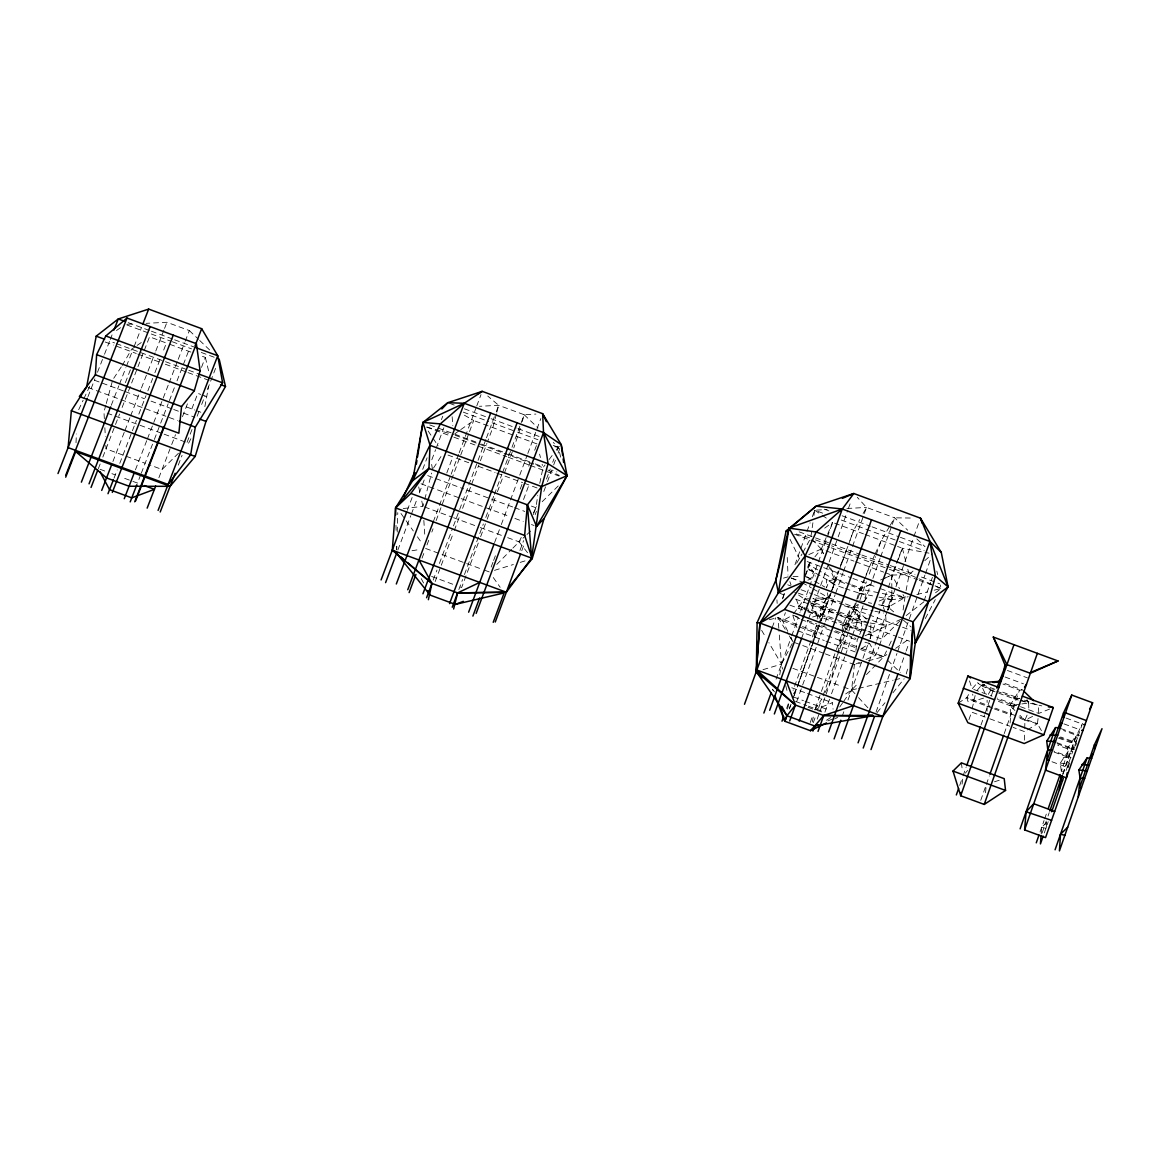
<?xml version="1.0" encoding="UTF-8"?>
<svg xmlns="http://www.w3.org/2000/svg" width="1160" height="1160" viewBox="0 0 1160 1160"><rect width="100%" height="100%" fill="white"/><g stroke="black" fill="none" stroke-linecap="round" stroke-linejoin="round"><path stroke-width="0.75" stroke-dasharray="5 3.75" d="M1024.744 728.393L1024.889 720.172L1028.209 712.515M879.265 601.025L885.356 598.415L891.793 599.705L891.852 590.309M396.735 549.738L396.836 546.215M397.227 532.063L397.778 512.633M76.023 442.757L76.357 433.971M1024.352 740.138L1024.686 731.67L1013.13 727.407M1051.975 761.743L1067.997 767.659L1068.505 757.393L1067.272 748.707L1076.248 735.222L1079.279 735.338L1060.066 728.248M845.219 588.642L859.748 593.282L859.995 589.005L874.524 555.263M1046.262 827.674L1046.74 821.062M1041.187 833.967L1041.665 827.341L1046.378 822.585M842.073 631.417L842.552 625.167L846.06 617.395L851.484 607.651L855.036 606.433M819.018 623.109L834.243 583.857L834.606 579.623L837.883 571.677M1010.099 722.985L1010.78 714.966L1009.925 705.613L1019.51 690.157L1022.555 689.997L1004.212 683.226M987.087 711.182L987.131 700.22M817.22 619.019L817.539 615.931L826.239 598.328L829.516 597.009M985.478 792.744L986.188 786.059M843.683 701.351L851.599 689.997L854.398 664.622L861.329 662.737M805.156 574.91L808.027 568.762L808.52 564.572L813.841 558.105M855.935 650.426L857.167 640.204L859.053 635.926M962.089 784.116L962.887 777.461M1041.434 730.64L1037.417 723.695L1038.069 718.562M903.104 610L905.742 592.267M870.29 638.711L870.942 623.63L812.276 601.953M810.97 536.384L812.957 522.421M813.943 515.446L814.683 510.212L822.991 513.285M533.557 512.648L535.963 507.775L537.703 495.552M204.856 406.623L208.582 386.57M779.752 674.83L781.506 664.143L778.94 630.097M1062.922 774.431L1075.61 737.789L1081.613 724.928M972.109 708.963L975.676 693.129M906.076 590.498L909.15 574.519L907.802 569.255M539.777 483.358L542.996 467.712L545.04 464.986M812.261 721.984L813.711 715.01M787.524 709.108L788.698 703.902M893.678 611.856L888.168 607.202L891.88 595.385L904.713 597.603L908.178 596.733M782.623 598.865L783.885 593.775M837.375 654.632L830.43 682.196L823.411 695.826M837.81 652.935L841.827 634.534L843.914 633.984L839.55 646.149L840.884 645.845M403.245 508.515L422.922 506.384L424.284 501.12M424.748 499.365L431.622 473.077M496.422 413.888L492.826 427.605L487.504 441.815M496.872 412.177L498.67 405.304L487.722 396.01M856.747 599.328L859.995 589.005L874.278 582.74M811.84 645.207L797.413 686.241M812.305 643.51L816.567 625.211L793.092 690.403M843.523 588.004L833.344 584.249L834.606 579.623L827.602 563.542M105.821 405.188L103.965 411.974L104.356 418.992M106.285 403.491L112.766 379.74M520.318 428.359L513.779 447.934M522.232 421.544L524.16 414.729L535.92 414.076M906.236 673.931L907.671 668.798M817.728 569.879L808.52 564.572L807.215 569.197L813.305 571.793L815.291 576.172M787.814 631.374L782.58 620.76L785.407 612.654M968.933 719.678L971.572 712.08L986.449 717.562M1040.042 831.995L1044.058 820.526M1044.653 818.83L1047.031 812.014M1063.981 771.4L1061.313 771.124L1068.331 751.013L1072.783 751.303L1065.707 771.588M1042.072 833.083L1046.262 821.106M1048.031 816.045L1049.191 812.696M1062.661 774.155L1076.248 735.222L1063.517 730.524M1044.275 832.967L1048.205 821.715M1073.304 749.809L1074.348 746.808L1073.159 746.736M1074.812 745.474L1075.74 742.82M1076.205 741.486L1077.481 737.861L1075.61 737.789L1076.205 741.486L1075.001 741.428M1078.046 736.252L1082.541 723.332M1067.997 767.659L1070.332 760.974M1075.552 745.996L1076.654 742.849L1060.646 736.933M959.712 785.378L962.524 777.389M963.076 775.793L966.062 767.34M980.997 725.014L984.579 714.865M985.173 713.168L990.901 696.957M991.394 695.565L993.366 689.953L981.288 685.487L977.329 682.805L972.138 688.866L969.485 680.847M980.751 800.342L985.797 785.972M986.362 784.378L989.335 775.909M1004.226 733.598L1019.51 690.157L1002.951 684.038M876.046 712.066L889.792 673.539M890.402 671.872L896.941 653.5M897.535 651.833L924.94 575.055M925.52 573.417L930.769 558.699M899.116 670.726L905.539 652.717M906.119 651.079L909.048 642.886M924.027 600.865L930.624 582.349M931.219 580.667L932.408 577.346M810.231 722.549L813.087 714.574M821.701 711.877L814.813 709.775L820.816 693.057M821.41 691.389L835.823 651.253M836.418 649.586L851.484 607.651L826.239 598.328L811.478 602.098L828.226 597.516L853.63 606.912L873.117 610.87M844.451 632.505L856.225 600.75M813.319 722.622L816.219 714.56M823.078 695.463L839.245 650.412M839.796 648.889L845.278 633.621M846.8 629.372L856.109 603.417M857.704 598.966L864.49 580.101M865.085 578.434L869.26 566.79M817.162 719.2L819.598 712.399M820.207 710.703L848.207 632.693M848.772 631.098L858.284 604.606M860.096 599.561L866.433 581.856M869.246 574.04L875.51 556.582M876.09 554.973L881.295 540.444L889.299 526.872M858.791 600.721L863.577 601.692L866.129 594.558L859.995 589.005L851.527 585.872M824.934 712.153L829.734 698.769M831.532 693.752L844.741 656.908M845.35 655.24L851.933 636.884L847.134 635.158M852.528 635.216L863.91 603.476M864.505 601.808L872.306 580.058M872.914 578.39L880.048 558.467M880.643 556.829L891.736 525.9M892.315 524.276L894.635 517.824L913.587 518.071M842.61 715.111L843.813 711.761M848.004 700.046L862.344 660.011M862.938 658.343L869.434 640.189M870.014 638.551L887.023 591.063M888.227 587.699L897.724 561.15M898.304 559.526L902.349 548.23L928.971 553.146M884.979 611.827L882.803 605.563L885.356 598.415L891.88 595.385L859.995 589.005L874.234 582.813M869.202 661.534L876.235 641.886M876.815 640.262L886.951 611.929M887.545 610.247L895.375 588.366M895.969 586.684L904.365 563.223M904.96 561.571L913.283 538.298M913.877 536.616L919.285 521.522M888.082 610.087L893.968 593.63M807.838 580.145L810.724 578.941L813.305 571.793L808.52 564.572M776.069 679.195L791.12 637.492M791.714 635.825L798.283 617.627M800.646 611.088L817.191 565.253M818.394 561.889L826.805 538.588M827.399 536.964L832.634 522.449L863.446 533.832M801.574 638.421L808.056 620.426M808.651 618.788L820.033 587.207M820.642 585.524L828.515 563.659M829.124 561.976L837.578 538.53M838.172 536.862L847.771 510.269M848.366 508.587L850.788 501.874M850.338 584.292L835.997 578.985L829.023 580.855L826.457 587.975L826.413 579.347M786.596 708.426L788.902 702.032M819.018 618.382L826.239 598.328M789.438 708.339L790.598 705.106M793.338 697.493L796.238 689.417L792.86 694.927M797.471 686.024L813.131 642.495M813.682 640.972L819.178 625.704M820.236 622.775L830.604 593.992M831.677 590.976L838.985 570.676M839.593 569.009L847.496 547.201M789.365 708.948L791.207 703.859M794.252 695.376L820.497 622.456M821.077 620.875L831.212 592.716M832.416 589.367L838.796 571.634M841.609 563.832L847.887 546.375M848.467 544.765L853.702 530.236L859.69 519.593M796.63 701.727L801.444 688.344M802.647 684.995L816.51 646.497M817.713 643.148L824.919 623.123M825.514 621.455L835.128 594.746M835.722 593.064L842.943 572.996M843.552 571.329L851.918 548.057M852.513 546.418L866.534 507.427L857.284 497.292M772.197 627.574L775.75 617.773M782.84 598.139L784.682 593.151M794.962 564.746L806.417 533.078M806.997 531.454L810.115 522.74M812.319 516.751L814.32 511.125M805.446 575.911L810.231 562.687M849.976 540.415L853.702 530.236M519.941 550.434L523.58 540.647M533.281 514.576L536.413 506.123M546.476 479.08L550.231 468.988M552.711 462.303L553.958 458.954M557.061 450.602L558.308 447.267L561.222 444.628M521.768 550.739L524.813 542.561M535.18 514.649L536.413 511.342M543.793 491.507L546.867 483.241M547.476 481.588L551.783 470.017L556.872 471.902M553.668 464.942L555.553 459.867M558.076 453.096L559.961 448.007M865.955 659.547L875.858 655.197L878.845 647.149M879.454 645.54L886.327 625.66L885.645 615.148M458.852 589.555L462.593 579.507M464.45 574.562L483.358 523.943M485.793 517.433L493.754 496.132M494.377 494.435L501.947 474.164M502.584 472.483L511.386 448.92M512.01 447.252L524.16 414.729L498.67 405.304L479.413 406.304M478.268 543.039L461.651 587.525L458.287 586.279M480.632 536.688L486.562 520.811M487.157 519.23L495.712 496.321M497.408 491.796L503.469 475.557M504.47 472.874L513.198 449.514M494.595 542.576L500.685 526.22M501.294 524.581L519.129 476.76M519.752 475.107L527.191 455.155M527.814 453.473L540.836 418.572M491.173 567.037L493 562.107M493.623 560.468L496.06 553.914M520.216 489.099L522.029 484.257M528.757 466.204L529.975 462.912M534.688 450.268L536.457 445.527M523.537 499.51L528.946 484.967M446.788 473.004L452.849 456.866M433.26 521.812L450.515 475.861M451.138 474.208L458.577 454.387M459.2 452.733L476.137 407.61M476.745 405.986L481.023 394.603M422.022 558.178L424.459 551.711M428.75 540.27L425.662 548.477L482.923 569.589M431.825 532.077L433.057 528.8M436.131 520.593L468.945 433.159M469.539 431.578L473.686 420.529L463.289 414.555M433.188 580.101L436.958 570.053M439.408 563.47L452.27 529.163M453.488 525.9L485.866 439.495M486.489 437.827L495.697 413.25M496.291 411.67L498.67 405.304M435.159 581.595L440.655 566.892M441.264 565.283L453.082 533.745M454.271 530.57L460.201 514.707M462.593 508.341L470.568 487.04M471.7 484.039L478.819 465M480.414 460.766L486.91 443.396M407.29 510.357L412.829 495.653M422.718 469.35L427.083 457.794M441.452 419.615L442.728 416.237M397.865 550.014L410.771 515.707M411.379 514.083L416.904 499.423M419.354 492.913L425.474 476.629M431.81 459.795L435.623 449.674M436.262 447.977L443.86 427.779M178.278 465.116L182.062 455.329M187.079 442.308L189.588 435.798M190.211 434.173L192.719 427.663M197.142 416.223L199.07 411.191M201.666 404.477L204.899 396.082M207.481 389.368L216.572 365.806M135.43 469.814L146.798 440.466M147.436 438.828L168.446 384.54M169.099 382.858L177.553 361.021M178.205 359.339L184.6 342.809M185.194 341.272L189.326 330.571L166.938 322.291L146.088 323.336M140.679 474.832L137.489 483.082L121.626 477.238M141.317 473.178L152.54 444.149M154.352 439.48L168.156 403.796M169.375 400.635L175.392 385.076M177.016 380.872L188.5 351.204M158.876 477.76L171.056 446.223M171.694 444.555L175.522 434.637M182.468 416.672L187.456 403.752M201.492 367.387L205.335 357.425L200.288 355.555M191.82 408.914L197.823 393.356L200.68 394.414M111.273 405.275L118.856 385.772M119.494 384.134L125.86 367.749M126.498 366.096L132.878 349.711M134.111 346.536L141.491 327.555M125.396 382.626L130.834 368.633M98.339 468.654L100.267 463.71M102.834 457.098L119.581 413.989M122.119 407.464L149.553 336.82L166.402 343.041L162.545 353.002M112.912 461.521L124.308 432.173M124.932 430.534L129.993 417.527M130.616 415.903L140.795 389.673M141.447 387.991L147.305 372.897M147.958 371.229L155.121 352.742M155.774 351.06L163.966 329.933M164.56 328.411L166.938 322.291M114.013 478.181L117.203 469.945M119.77 463.348L136.43 420.37M138.852 414.105L146.015 395.632M147.856 390.876L152.671 378.464M154.903 372.708L159.964 359.644M87.972 396.676L94.931 378.827M97.484 372.259L103.878 355.873M104.516 354.235L109.62 341.113L114.608 342.954M110.243 339.532L112.085 334.79M891.837 588.613L891.736 575.099L902.349 548.23L897.492 546.433M840.507 565.326L843.784 557.38M814.9 556.814L821.294 549.057L832.634 522.449L823.876 528.713M859.676 634.505L861.561 630.242L861.372 621.557L853.63 606.912L857.196 600.401M875.278 553.625L881.295 540.444M78.662 409.741L83.128 400.243M83.882 398.663L90.596 384.395M866.477 674.598L883.833 656.618L888.357 647.178M889.111 645.598L892.895 637.739M512.88 548.129L519.071 541.865L521.478 536.993M988.32 694.318L992.409 687.271M188.587 443.192L191.806 436.914M792.222 643.568L781.506 664.143L782.478 669.073M925.288 618.585L935.293 599.546M829.603 594.906L828.226 597.516L812.885 598.487M1061.313 771.124L1060.24 763.135L1068.331 751.013M796.63 563.223L802.067 553.958M802.938 552.377L810.724 538.124L794.295 533.455M863.112 513.503L866.534 507.427L894.635 517.824L907.7 530.221M887.748 609.478L889.241 606.868L877.989 604.592M122.235 365.458L131.645 349.174L135.778 346.332M890.184 525.364L894.635 517.824M958.189 703.192L966.744 697.61L969.441 693.23M793.57 613.727L804.359 599.038L811.173 598.603M433.492 468.089L442.12 454.735M814.813 709.775L821.86 698.871L817.96 709.702L814.813 709.775L832.372 702.742L833.068 709.137M113.724 378.32L121.293 366.879M839.71 707.02L842.682 702.771M549.115 459.534L552.174 455.445M556.264 449.993L558.308 447.267L553.247 442.438M1071.043 751.187L1074.348 746.808M877.105 712.588L884.993 702.728M892.881 692.853L904.147 678.76M965.352 773.126L967.629 770.443M977.155 690.301L981.288 685.487L984.622 684.617M863.577 601.692L869.333 595.196M845.683 693.926L851.599 689.997L857.806 683.588M496.77 564.427L511.632 549.39M178.495 453.212L162.066 469.495L148.538 464.507M542.184 501.685L558.337 485.851M507.674 537.66L519.071 541.865L525.654 535.731M526.959 534.499L530.903 530.816M913.051 571.068L909.15 574.519L891.736 575.099L880.629 579.971M924.737 560.701L932.524 553.798M906.148 615.597L924.332 601.475M935.526 592.789L941.122 588.439L940.267 584.973M116.478 330.527L120.857 327.439M454.995 433.651L459.302 430.635M460.752 429.62L473.686 420.529L537.051 443.947M868.26 660.852L883.833 656.618L886.791 654.559M895.636 648.353L908.918 639.058M137.155 345.375L142.666 341.576M826.471 720.273L830.85 717.431M1027.514 729.901L1037.417 723.695L995.41 708.18M861.3 648.672L869.666 643.481L875.858 655.197L883.833 656.618L886.356 659.054M882.803 605.563L888.168 607.202L904.713 597.603L902.987 594.601M769.297 619.687L777.997 617.54L782.58 620.76L792.73 615.076L800.777 618.048M864.925 635.839L901.943 618.846L881.832 639.102L864.011 632.519M857.892 604.664L853.63 606.912L868.478 621.238M1032.574 716.43L1024.889 720.172L1018.625 717.866M834.562 719.011L837.781 717.446M808.824 554.567L821.294 549.057L824.499 550.246M880.599 580L891.736 575.099L899.522 588.598M856.051 663.897L859.357 662.447M1020.438 706.687L1038.722 713.443L1050.061 708.876M827.848 720.882L836.056 717.678M809.839 602.518L820.99 608.13L826.21 606.158M812.638 617.018L823.455 613.843M994.482 781.782L999.34 780.216M820.99 608.13L846.06 617.395L851.744 615.583M494.479 570.357L513.358 564.514M520.216 562.383L527.075 560.265M888.168 607.202L889.241 606.868M983.549 698.146L973.457 701.191L966.744 697.61L968.89 704.033M763.005 669.668L781.506 664.143L768.862 642.64M796.282 599.241L798.66 605.592L817.539 615.931L842.552 625.167L848.989 623.268M783.479 578.144L788.104 576.796M815.32 636.405L814.103 636.753L818.481 624.587L828.66 628.343M916.849 594.543L927.26 591.933M934.191 590.193L941.122 588.439L909.15 574.519L831.546 545.823M843.465 686.995L851.599 689.997L856.79 688.779M858.531 688.373L893.157 680.21M894.882 679.803L900.073 678.586M984.811 692.766L981.288 685.487L984.55 684.734M847.423 630.184L842.552 625.167L861.372 621.557L886.327 625.66L852.6 613.205M890.72 600.053L904.713 597.603L878.903 588.062M412.003 550.739L420.543 549.318M998.412 701.379L1009.925 705.613L1020.133 704.178M1021.844 703.932L1028.659 702.975L1041.782 705.875M981.288 685.487L990.452 690.113L996.252 689.779L977.329 682.805M816.466 510.11L827.196 509.545M846.872 508.486L866.534 507.427M126.962 324.278L135.647 323.843M990.452 690.113L1013.506 698.625L1019.596 698.407L1001.254 691.635M793.063 576.65L801.328 576.433M987.566 706.396L990.408 706.338L966.744 697.61M1014.913 710.471L1009.925 705.613L1017.117 705.468L997.092 698.073M1063.227 757.567L1071.492 757.625L1053.874 751.129M1060.24 763.135L1068.404 763.874M858.777 593.644L866.129 594.558M554.77 446.701L558.308 447.267L560.802 457.678M859.748 593.282L872.523 595.848M878.932 597.125L891.793 599.705M868.376 602.649L871.581 603.301M874.901 611.233L883.746 613.031M1041.665 827.341L1045.914 828.284M842.552 625.167L871.145 632.36L867.782 631.127M864.968 642.249L869.666 643.481L866.447 642.292M846.06 617.395L861.372 621.557L851.484 607.651M1037.417 723.695L1024.889 720.172L1019.901 715.328M1009.925 705.613L1016.812 707.571M426.822 427.039L453.56 434.666M1013.506 698.625L1018.553 700.074M1020.235 700.553L1028.659 702.975L1028.833 709.384M128.209 322.654L149.785 330.614M151.438 331.224L172.985 339.184M174.638 339.808L194.532 347.159M126.846 324.959L149.625 333.369M151.25 333.978L170.607 341.127M172.216 341.721L191.545 348.856M201.289 352.466L214.295 357.265M169.809 344.302L191.864 352.451M791.439 578.028L801.458 581.726M447.963 455.053L468.756 462.738M478.34 466.276L495.088 472.468M496.77 473.077L522.624 482.632M524.204 483.212L537.08 487.968M787.698 584.799L791.033 586.032M801.038 589.729L812.711 594.05M814.378 594.659L837.694 603.273M844.32 605.723L900.885 626.617M902.553 627.226L910.977 630.344M798.385 593.18L806.823 596.298M813.566 598.792L827.08 603.765M1007.402 670.48L1027.427 677.875M116.275 343.577L187.123 369.677M188.819 370.301L198.925 374.027M810.695 601.373L804.359 599.038L794.702 592.267M105.197 342.012L113.419 345.042M116.696 346.26L136.227 353.466M137.851 354.075L158.92 361.848M165.329 364.211L186.325 371.968M187.949 372.577L209.09 380.378M811.478 603.127L834.765 611.726M836.447 612.35L861.372 621.557M779.795 593.311L784.029 594.877M795.441 599.082L838.477 614.974M840.144 615.597L866.926 625.486M868.608 626.11L896.607 636.448M898.231 637.043L909.629 641.262M1005.096 677.019L1023.454 683.805M531.425 506.093L535.963 507.775M866.099 630.503L798.66 605.592L799.936 612.567M804.17 609.043L832.024 619.324M838.767 621.818L861.561 630.242M789.844 605.128L806.055 611.117M807.679 611.726L822.281 617.105M847.815 626.545L862.402 631.924M427.721 475.6L463.652 488.867M466.914 490.071L512.88 507.036M514.576 507.674L524.784 511.429M202.115 394.951L206.407 396.532M1024.323 700.147L1038.505 705.382L1038.722 713.443M807.215 620.426L816.872 623.993M835.446 630.851L843.914 633.984M996.687 691.172L1019.596 699.625M1021.105 700.19L1028.659 702.975L1027.122 699.726M801.212 619.541L857.167 640.204L854.731 637.696M1066.04 718.054L1082.048 723.971M421.065 483.792L459.476 497.974M461.158 498.597L508.283 515.983M514.909 518.433L523.203 521.492M531.497 524.552L534.049 525.495M973.791 689.475L992.09 696.232M778.809 628.299L777.997 617.54L800.806 625.965M802.43 626.574L859.415 647.599M861.039 648.208L883.833 656.618M997.528 699.408L1014.101 705.526M1063.995 723.898L1080.018 729.814M782.58 620.76L816.452 633.273M842.015 642.698L858.937 648.947M860.633 649.571L875.858 655.197M797.906 630.779L824.282 640.509M825.978 641.147L855.732 652.123M186.252 406.87L194.822 410.031M196.315 410.582L200.825 412.25M992.539 708.238L973.457 701.191L972.704 694.144M994.207 708.847L1010.78 714.966M94.424 380.233L100.746 382.568M102.326 383.148L123.525 390.963M125.15 391.572L144.608 398.75M151.032 401.113L172.057 408.885M173.681 409.48L181.83 412.482M183.454 413.09L194.865 417.296M1059.312 737.412L1073.638 742.69L1070.579 742.545L1057.906 737.876M789.279 635.868L793.048 641.973L823.731 653.298M825.326 653.892L854.398 664.622M424.546 506.978L452.023 517.113M453.618 517.708L478.558 526.915M480.24 527.539L502.787 535.862M1056.847 742.646L1074.45 749.142L1067.272 748.707L1057.789 745.213M989.784 718.794L1009.823 726.189M1057.122 743.676L1071.448 748.968M88.102 387.556L165.909 416.266M169.244 417.498L177.553 420.558M1054.179 752.115L1068.505 757.393M107.155 413.149L162.444 433.55M164.125 434.173L185.411 442.018M792.904 668.348L815.741 676.773M817.38 677.367L841.841 686.401M484.532 570.183L489.332 571.952M791.729 687.75L805.852 692.955M807.447 693.549L832.372 702.742M793.643 697.058L803.46 700.669M805.083 701.264L829.574 710.297M795.542 701.438L806.751 705.57M808.361 706.164L824.282 712.037M808.056 707.281L813.116 709.151M122.96 455.083L106.038 448.848L105.835 445.338M126.135 456.257L145.145 463.26M431.607 576.447L456.605 585.655M100.035 469.278L105.125 471.163M111.897 473.657L115.29 474.904M824.238 509.167L829.11 510.965M842.102 515.765L870.377 526.234M872.044 526.843L898.739 536.717M900.407 537.341L925.057 546.462M841.276 520.042L897.637 540.893M899.305 541.502L924.215 550.725M865.07 534.441L895.868 545.838M799.167 531.846L860.241 554.422M861.909 555.046L888.633 564.92M890.3 565.543L914.979 574.664M921.475 577.071L939.658 583.784M449.486 403.317L454.445 405.145M464.377 408.813L489.418 418.078M491.1 418.702L516.287 428.011M517.969 428.635L539.719 436.682M815.509 539.893L829.922 545.229M794.513 534.238L829.603 547.216M831.27 547.824L887.69 568.69M889.343 569.299L917.618 579.753M919.271 580.362L934.394 585.96M936.077 586.568L941.122 588.439M463.275 412.134L488.723 421.544M492.115 422.791L514.431 431.041M517.621 432.216L537.964 439.741M553.218 445.382L558.308 447.267M826.109 550.841L853.978 561.135M855.674 561.774L883.702 572.141M885.312 572.721L891.736 575.099M807.157 561.541L822.063 567.051M823.672 567.646L851.295 577.854M852.919 578.463L877.293 587.467M429.765 424.937L436.566 427.446M438.262 428.084L479.907 443.468M481.588 444.091L506.804 453.4M508.486 454.024L533.571 463.289M535.224 463.913L543.503 466.973M455.184 435.275L502.468 452.748M504.136 453.357L542.996 467.712L542.14 464.319M426.837 427.185L452.168 436.551M453.864 437.175L506.659 456.692M508.268 457.272L528.626 464.798M530.323 465.435L559.062 476.049M851.933 584.872L861.503 588.41M844.755 583.378L834.606 579.623L819.264 570.764M791.207 578.072L798.979 581.276M804.634 576.332L810.724 578.941M547.883 470.032L559.279 475.44M799.806 618.802L792.73 615.076L796.877 627.633M802.082 582.566L811.304 587.845M812.856 588.729L828.226 597.516L827.341 592.745M806.765 576.665L813.348 580.449M814.668 581.203L824.89 587.076M808.027 568.762L834.243 583.857M814.683 510.212L820.671 514.286M822.164 515.301L828.153 519.39M829.023 580.855L833.344 584.249M903.263 620.02L911.18 627.024M916.835 538.907L924.68 546.346M524.16 414.729L538.066 427.982M189.326 330.571L198.418 339.242M199.708 340.489L210.09 350.392M887.617 660.286L900.232 672.481M811.898 539.342L821.294 549.057L823.614 553.784M851.599 689.997L857.414 696.348M858.574 697.624L867.883 707.788M774.488 691.838L772.444 689.228L774.155 692.361M519.071 541.865L527.829 553.059M1026.629 700.133L1028.659 702.975M493.29 577.549L500.192 587.322M400.968 513.474L405.087 519.303M406.116 520.767L413.308 530.976M417.426 536.804L421.544 542.648M428.141 431.012L432.129 436.943M433.115 438.422L438.103 445.832M777.997 617.54L788.336 634.346M761.641 630.359L765.252 636.492M810.695 604.012L817.539 615.931M421.211 578.608L424.444 584.611M790.801 637.434L793.048 641.973M830.574 567.965L835.997 578.985M790.018 539.24L799.472 558.699M821.294 549.057L823.397 553.885M789.844 581.624L791.004 584.857M902.349 548.23L905.974 562.252M785.712 685.531L787.393 692.158M539.588 454.14L540.444 457.533M936.816 571.126L937.686 574.577M205.335 357.425L208.698 371.316M418.716 486.924L420.253 494M421.776 501.076L422.922 506.384M431.65 464.421L432.535 469.583M961.379 762.86L962.438 770.951M452.125 416.715L452.835 425.691M423.835 520.419L424.864 536.196M776.939 599.865L777.157 603.403M104.85 427.779L105.343 436.551M787.248 557.467L788.017 575.041M395.98 525.35L396.14 532.338M396.474 546.302L396.546 549.782"/><path stroke-width="1.5" d="M842.392 498.365L853.803 493.493L842.261 509.022L816.176 532.005L805.17 555.872L778.389 592.789L759.945 623.065L756.291 671.683L795.427 705.062L823.731 715.502L882.818 716.474L910.18 678.513L910.484 655.908L913.123 621.876L928.667 601.518L948.082 586.902L941.282 552.45L920.489 518.172L853.803 493.493L816.118 506.151L786.088 531.12L775.793 580.406L757.117 622.673L756.291 671.683L786.915 715.749L814.712 726L873.088 715.72M757.117 622.673L759.945 623.065L784.624 609.435L804.184 581.639L805.17 555.872L789.032 528.104L842.261 509.022L929.957 541.473L941.282 552.45M1091.69 758.278L1087.094 757.93L1078.872 770.008L1080.076 778.041L1078.293 796.76M546.375 421.689L542.648 413.685L543.533 432.593L548.071 463.724L541.72 486.576L531.628 558.105L506.34 592.223L457.591 592.905L431.94 583.437L392.298 550.173L395.575 507.906L410.887 493.421L428.924 468.48L430.084 445.338L422.965 422.428L447.818 402.694L482.241 391.355L542.648 413.685L561.222 444.628L567.051 475.673L544.069 518.549L532.222 558.671L508.631 587.438M910.18 678.513L913.123 621.876L804.184 581.639L778.389 592.789L775.793 580.406L789.032 528.104L816.176 532.005L935.366 576.085L948.082 586.902L915.255 643.336L910.18 678.513L759.945 623.065L756.291 671.683L762.062 677.947M1061.066 775.808L1059.356 789.771M95.396 374.796L96.628 354.641L105.792 335.979L126.991 318.043L196.388 343.693L200.1 370.808L194.314 390.702L181.554 406.595L178.857 433.202L79.344 396.488L95.396 374.796L181.554 406.595M1060.356 727.697L1055.556 727.596L1046.726 741.124L1047.799 749.752L1045.494 770.139L1066.417 777.853L1067.2 772.748M1067.693 827.196L1060.486 834.272L1059.428 850.904L1102 728.697L1094.445 744.735L1079.685 787.452L1081.454 787.683M1041.056 835.635L1040.447 843.914L1043.173 836.099M1049.003 760.134L1047.161 759.974L1063.532 712.878L1071.767 695.072L1092.619 702.771L1045.552 837.607L1024.599 829.893L1026.092 811.754L1033.748 803.72L1054.687 811.449M71.355 410.741L68.106 447.615L168.099 484.474L190.661 454.735L195.329 427.126L222.604 382.843L217.746 355.728L201.666 328.686L148.668 309.096L118.262 318.971L96.207 336.168L86.608 387.005L71.355 410.741L190.661 454.735M532.222 558.671L524.639 535.413L527.394 504.846L541.72 486.576L567.051 475.673L543.533 432.593L464.247 403.274L447.818 402.694L441.858 408.987M961.089 792.439L960.697 795.76L984.231 804.431L1005.546 790.438L1004.212 778.664L961.379 762.86L952.998 771.066L960.697 795.76L1013.97 644.699M428.373 599.705L431.94 583.437L418.934 559.99M416.382 464.058L416.933 460.592M417.484 457.127L422.965 422.428L464.247 403.274L482.241 391.355L477.615 393.805M778.389 592.789L789.032 528.104M396.314 583.987L464.247 403.274L440.322 423.893L412.641 480.675L422.965 422.428L440.322 423.893L548.071 463.724L567.051 475.673L536.601 526.437L527.394 504.846L428.924 468.48L412.641 480.675L395.575 507.906L395.734 514.88M453.618 609L457.591 592.905L479.733 582.422M1004.067 669.247L1004.937 664.839L993.308 637.058L1058.021 660.968L1030.356 673.279L1006.938 664.622L1004.937 664.839L1005.357 669.117L1004.067 669.247L996.846 688.097M913.123 621.876L915.255 643.336L916.095 639.841M915.255 643.336L928.667 601.518L935.366 576.085L929.957 541.473L920.489 518.172L922.2 523.261M412.641 480.675L414.845 472.613M65.714 477.166L75.69 451.53L106.546 477.935L129.079 486.243L170.1 486.33L195.17 456.446L205.972 421.399L225.489 386.439L219.167 359.063M998.876 687.474L967.889 676.034L958.189 703.192L967.875 722.723L1024.222 743.516L1043.841 734.802L1053.294 707.571L1022.322 696.13M1036.257 842.841L1038.968 835.098M1048.219 808.607L1060.124 774.532M1049.785 811.029L1062.067 775.837M1062.4 775.938L1060.805 780.491L1062.516 780.694M1051.67 811.754L1063.343 778.36M1055.078 849.787L1087.094 757.93M1020.118 828.849L1055.556 727.596M1024.599 829.893L1071.767 695.072M956.333 794.948L958.581 788.568M966.671 765.643L980.403 726.711M989.93 774.228L1003.632 735.28M984.231 804.431L1037.373 653.341M858.066 742.849L929.957 541.473L948.082 586.902M863.214 748.04L874.278 717.039M871.001 749.592L897.956 673.989M812.885 731.104L814.712 726L823.731 715.502L853.427 705.628M818.032 731.394L823.731 715.502L873.088 715.415L869.478 715.357M828.617 731.989L900.74 530.657M834.098 738.92L840.783 720.215M841.58 738.746L868.622 663.172M763.86 713.038L771.226 692.636M769.689 710.268L842.261 509.022L816.118 506.151L786.088 531.12M774.343 713.965L801.574 638.421M781.999 721.201L783.725 716.401M785.073 720.853L786.915 715.749L795.427 705.062L786.277 680.862M789.713 720.954L795.427 705.062L756.856 670.016L882.818 716.474M799.153 721.143L871.508 519.839M744.488 704.279L772.197 627.574M493.217 622.311L504.136 592.919L455.343 604.404L430.099 595.095L396.633 553.276L392.298 550.173L506.34 592.223L457.591 592.905L452.255 607.216M495.262 622.007L520.55 554.016M449.543 603.606L517.113 422.82M468.625 612.19L493.986 544.214M472.888 616.105L479.66 597.922M476.151 613.408L543.533 432.593L561.222 444.628L562.658 455.329M407.754 589.759L433.26 521.812M409.103 592.601L415.933 574.432M422.936 593.789L490.68 413.047M426.575 597.748L431.94 583.437L407.493 562.557M381.089 579.928L406.667 511.995M385.584 582.639L396.633 553.276M160.21 511.98L175.131 473.28M124.25 498.727L134.168 473.077M130.21 501.874L136.851 484.721M134.734 501.816L163.85 426.517M195.185 345.477L201.666 328.686M135.575 500.989L196.388 343.693M147.16 508.123L155.686 486.025M158.094 510.429L217.746 355.728L196.2 347.768M81.374 482.154L110.65 406.885M142.796 324.205L148.668 309.096M89.044 483.836L150.133 326.598M91.045 487.447L97.73 470.221M101.703 490.419L111.65 464.783M107.996 493.696L113.375 479.82M112.317 492.42L173.26 335.138M58 473.541L87.333 398.286M113.941 330.049L118.262 318.971L124.903 321.421M65.757 475.266L126.991 318.043M403.68 496.393L414.555 472.599M1089.602 709.238L1092.619 702.771M994.323 682.5L999.209 681.384L1003.038 675.671L1001.747 675.787M1024.512 687.169L1026.469 684.327M1058.471 727.654L1062.096 722.738L1060.791 722.723M1089.892 758.147L1093.256 753.783L1092.024 753.695M428.924 468.48L395.575 507.906L531.628 558.105L527.394 504.846M536.601 526.437L544.069 518.549M759.945 623.065L804.184 581.639M814.798 727.856L810.434 730.698L784.784 721.259L775.039 695.971M826.529 722.912L810.434 730.698L814.712 726L818.003 724.725M1029.906 672.771L1058.021 660.968M455.343 604.404L463.333 601.344M992.974 682.457L1001.08 681.239M982.375 682.471L999.209 681.384M1062.835 716.865L1064.14 716.88L1063.532 712.878L1065.547 712.863L1086.412 720.577M1083.658 724.565L1085.006 724.579M1081.613 730.409L1082.961 730.438M1049.988 734.947L1057.717 735.237M1046.726 741.124L1055.498 741.559M1096.374 744.836L1094.445 744.735L1095.112 748.461L1093.865 748.389M1047.799 749.752L1052.526 750.07M1081.889 764.455L1089.312 765.107M1078.872 770.008L1087.312 770.849M1080.076 778.041L1084.629 778.563M1048.364 706.846L1053.294 707.571M1026.092 811.754L1051.583 820.352M1060.486 834.272L1064.865 835.272M430.084 445.338L541.72 486.576M105.792 335.979L200.1 370.808M96.207 336.168L104.588 339.256M199.244 374.216L222.604 382.843M220.56 384.613L225.489 386.439M96.628 354.641L194.314 390.702M784.624 609.435L910.484 655.908M963.279 688.242L994.54 699.77M1018.002 708.441L1049.235 719.968M410.887 493.421L524.639 535.413M199.65 419.064L205.972 421.399M958.189 703.192L989.291 714.676M1012.753 723.332L1043.841 734.802M179.22 421.182L195.329 427.126M190.081 454.56L195.17 456.446M952.998 771.066L1005.546 790.438M75.69 451.53L170.1 486.33M144.26 485.576L154.41 489.332L131.776 497.858L109.562 489.665L99.949 471.656M805.17 555.872L928.667 601.518M967.889 676.034L970.587 677.962M400.708 556.757L404.782 560.236M1023.787 691.186L1033.589 700.654M781.811 706.396L786.915 715.749L784.784 721.259L780.651 707.846M427.677 590.6L430.099 595.095M993.308 637.058L1006.938 664.622M563.151 458.896L563.63 462.477"/></g></svg>
